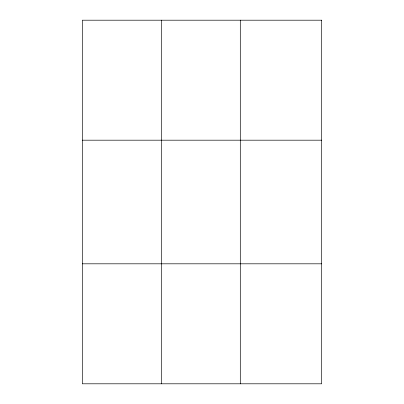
<?xml version="1.0" encoding="UTF-8"?>
<svg xmlns="http://www.w3.org/2000/svg" width="404" height="404" viewBox="0 0 404 404"><rect width="100%" height="100%" fill="white"/><g stroke="black" fill="none" stroke-linecap="round" stroke-linejoin="round"><path stroke-width="0.61" d="M161.307 20.2L161.307 383.8M240.299 20.2L240.299 383.8M82.315 140.188L321.685 140.188M82.315 263.812L321.685 263.812M321.685 20.2L321.685 383.8L82.315 383.8L82.315 20.2L321.685 20.2"/></g></svg>
